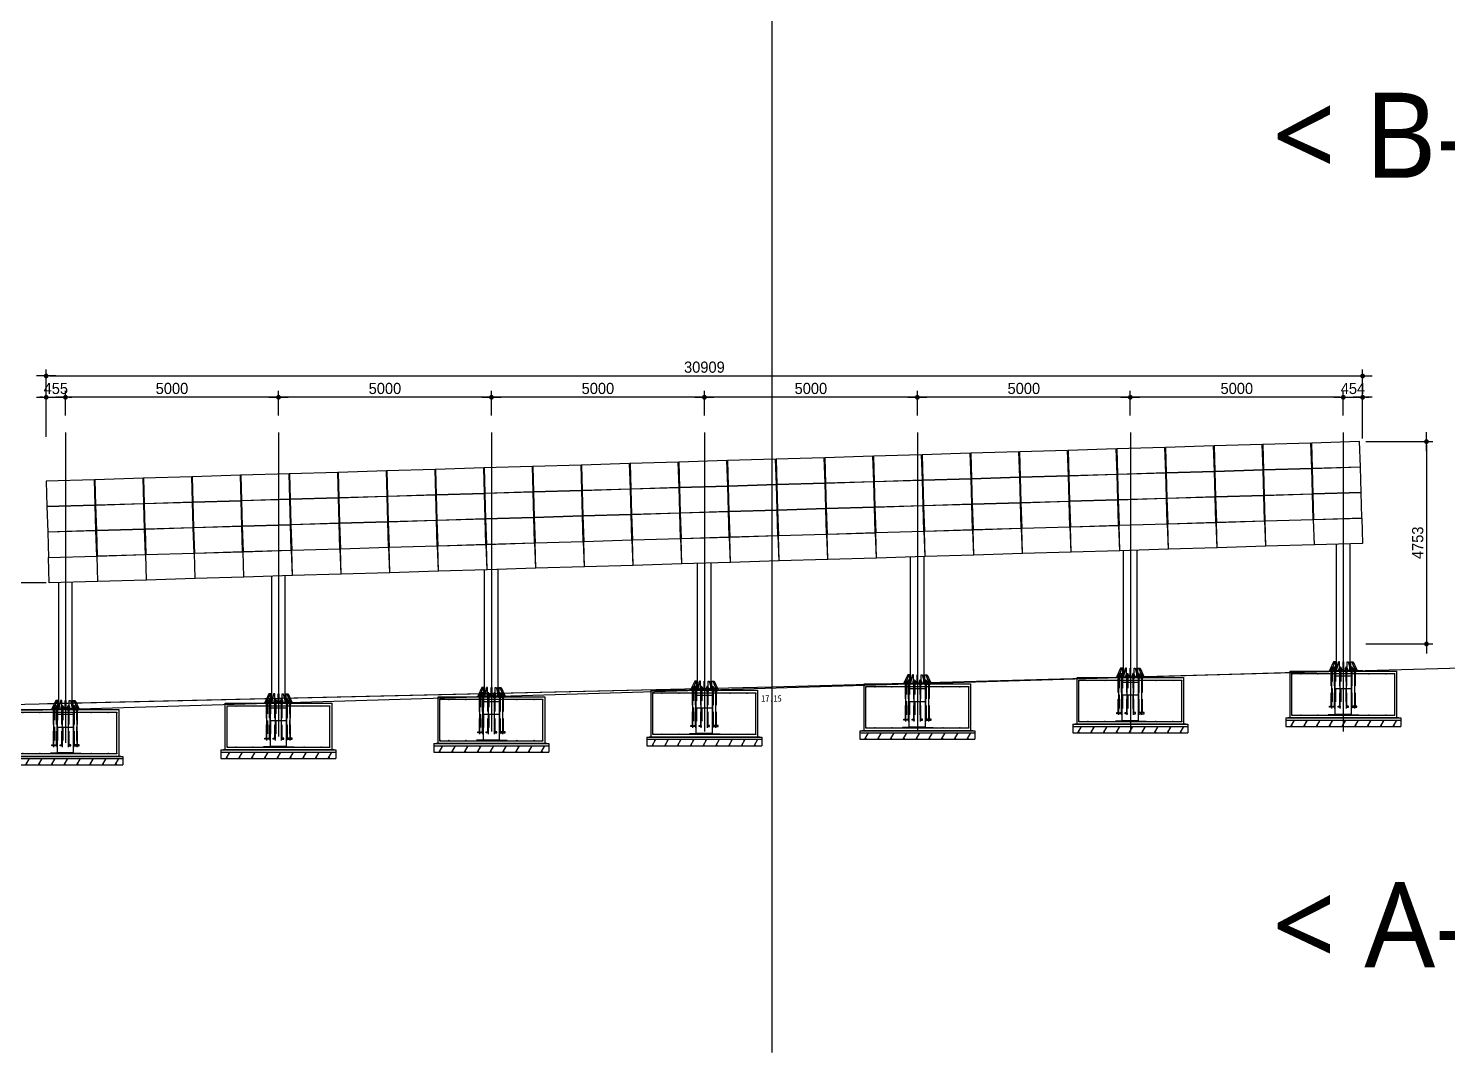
# Model space of a CAD drawing. Header units: millimetres. Extents: x 10297564 to 11610295, y -9287743 to -8409454.
# Drawn here: x 10740112 to 10773432, y -9272218 to -9248164 of the extents above; entities that cross this region are included whole.
import ezdxf

# ---------------------------------------------------------------- set-up
doc = ezdxf.new("R2010")
doc.units = ezdxf.units.MM
doc.header["$LTSCALE"] = 100
doc.linetypes.add('CEN1', pattern=[22, 15, -3, 1, -3])
doc.linetypes.add('HIDDEN2', pattern=[4.7625, 3.175, -1.5875])
for name, color, linetype in [('BOLT', 210, 'Continuous'), ('CEN', 1, 'CEN1'), ('CON', 2, 'Continuous'), ('dim', 7, 'Continuous'), ('FIN', 8, 'Continuous'), ('HD-16', 3, 'Continuous'), ('module', 5, 'Continuous'), ('PLATE', 6, 'Continuous'), ('단면도', 140, 'Continuous'), ('부속품', 4, 'Continuous'), ('원형강관', 4, 'Continuous'), ('표기', 6, 'Continuous')]:
    doc.layers.add(name, color=color, linetype=linetype)
doc.styles.add('box1', font='malgun.ttf')
doc.styles.add('KSHP', font='DotumChe.ttf')
doc.styles.add('돋음', font='Dotum.ttf')
doc.dimstyles.new('NDIM-150', dxfattribs={"dimscale": 75, "dimtxt": 3.5, "dimasz": 1, "dimexe": 2, "dimexo": 1, "dimgap": 1, "dimtad": 1, "dimdec": 0, "dimzin": 0, "dimdsep": 46, "dimtxsty": '돋음', "dimblk": 'dotk', "dimcen": 2, "dimdle": 2, "dimclrd": 4, "dimclre": 4, "dimclrt": 7, "dimadec": 0, "dimazin": 0, "dimtfac": 1, "dimtdec": 0, "dimtix": 1, "dimtmove": 2, "dimatfit": 3, "dimldrblk": 'DIMDOT', "dimfxl": 1, "dimtolj": 1, "dimtzin": 0, "dimlwd": -1, "dimlwe": -1, "dimarcsym": 0})

# ---------------------------------------------------------------- blocks, each defined once
blk = doc.blocks.new('M20-900L-2')
at = {"layer": 'BOLT', "color": 8}
for p, q in [((-67476, 389887), (-67513, 389887)), ((-67513, 389887), (-67513, 389883)), ((-67513, 389883), (-67476, 389883)), ((-67513, 389860), (-67513, 389864)), ((-67513, 389864), (-67476, 389864)), ((-67476, 389860), (-67513, 389860)), ((-67512, 389923), (-67509, 389924)), ((-67512, 389923), (-67512, 389908)), ((-67512, 389908), (-67477, 389908)), ((-67512, 389907), (-67509, 389908)), ((-67512, 389907), (-67512, 389892)), ((-67512, 389892), (-67477, 389892)), ((-67512, 389840), (-67512, 389855)), ((-67512, 389855), (-67477, 389855)), ((-67478, 389892), (-67511, 389892)), ((-67511, 389892), (-67511, 389887)), ((-67511, 389887), (-67478, 389887)), ((-67511, 389855), (-67511, 389860)), ((-67511, 389860), (-67478, 389860)), ((-67478, 389855), (-67511, 389855)), ((-67509, 389924), (-67479, 389924)), ((-67509, 389908), (-67479, 389908)), ((-67506, 389887), (-67506, 389883)), ((-67506, 389860), (-67506, 389864)), ((-67504, 389892), (-67504, 389887)), ((-67484, 389883), (-67504, 389883)), ((-67484, 389864), (-67504, 389864)), ((-67504, 389855), (-67504, 389860)), ((-67503, 389923), (-67503, 389908)), ((-67503, 389907), (-67503, 389892)), ((-67503, 389840), (-67503, 389855)), ((-67493, 389892), (-67498, 389887)), ((-67493, 389855), (-67498, 389860)), ((-67491, 389892), (-67496, 389887)), ((-67491, 389855), (-67496, 389860)), ((-67486, 389923), (-67486, 389908)), ((-67486, 389907), (-67486, 389892)), ((-67486, 389840), (-67486, 389855)), ((-67484, 389892), (-67484, 389887)), ((-67484, 389855), (-67484, 389860)), ((-67483, 389887), (-67483, 389883)), ((-67483, 389860), (-67483, 389864)), ((-67479, 389924), (-67477, 389923)), ((-67479, 389908), (-67477, 389907)), ((-67478, 389887), (-67478, 389892)), ((-67478, 389860), (-67478, 389855)), ((-67477, 389908), (-67477, 389923)), ((-67477, 389892), (-67477, 389907)), ((-67477, 389855), (-67477, 389840)), ((-67476, 389883), (-67476, 389887)), ((-67476, 389864), (-67476, 389860)), ((-67512, 389840), (-67509, 389839)), ((-67509, 389839), (-67479, 389839)), ((-67479, 389839), (-67477, 389840))]:
    blk.add_line(p, q, dxfattribs=at)
at = {"layer": 'BOLT', "color": 8, "linetype": 'HIDDEN2', "elevation": 0}
blk.add_lwpolyline([(-67506, 389933), (-67482, 389933), (-67486, 389934), (-67503, 389934), (-67506, 389933), (-67506, 389014), (-67444, 389014), (-67444, 389038), (-67482, 389038), (-67482, 389933)], dxfattribs=at)
at = {"layer": 'BOLT', "color": 8}
for centre, radius, start, end in [((-67507, 389917), 7.66, 55.591, 124.409), ((-67507, 389900), 7.66, 55.591, 124.409), ((-67494, 389894), 30, 90.4002, 107.1986), ((-67494, 389878), 30, 90.4002, 107.1986), ((-67495, 389894), 30, 72.8014, 89.5998), ((-67495, 389878), 30, 72.8014, 89.5998), ((-67481, 389917), 7.66, 55.591, 124.409), ((-67481, 389900), 7.66, 55.591, 124.409), ((-67507, 389846), 7.66, 235.591, 304.409), ((-67494, 389869), 30, 252.8014, 269.5998), ((-67495, 389869), 30, 270.4002, 287.1986), ((-67481, 389846), 7.66, 235.591, 304.409)]:
    blk.add_arc(centre, radius, start, end, dxfattribs=at)
at = {"layer": 'CEN'}
blk.add_line((-67494, 388984), (-67494, 389969), dxfattribs=at)
at = {"layer": '부속품', "color": 5, "elevation": 0}
blk.add_lwpolyline([(-67468, 389926), (-67476, 389940), (-67484, 389953, 0.250765), (-67486, 389954), (-67504, 389954, 0.250765), (-67506, 389953), (-67514, 389940), (-67520, 389926), (-67525, 389911), (-67525, 389883), (-67464, 389883), (-67464, 389911)], format="xyb", close=True, dxfattribs=at)
blk = doc.blocks.new('잡석다짐표시-1')
at = {"layer": 'FIN', "color": 8}
for p, q in [((-51317, 390310), (-51231, 390460)), ((-51283, 390310), (-51300, 390340)), ((-51248, 390430), (-51266, 390460))]:
    blk.add_line(p, q, dxfattribs=at)
blk = doc.blocks.new('A$Cb693f4c1')
at = {"layer": 'CON'}
for p, q in [((-1250, -1100), (-1250, 0)), ((-1250, 0), (1250, 0)), ((1250, 0), (1250, -1100)), ((1300, -1100), (-1300, -1100))]:
    blk.add_line(p, q, dxfattribs=at)
at = {"layer": 'CON', "color": 8}
for p, q in [((-1350, -1100), (-1350, -1300)), ((-1350, -1100), (1350, -1100)), ((-1350, -1150), (1350, -1150)), ((-1350, -1300), (1350, -1300)), ((1350, -1100), (1350, -1300))]:
    blk.add_line(p, q, dxfattribs=at)
at = {"layer": 'HD-16'}
for p, q in [((-1208, -60), (1208, -60)), ((-1208, -1040), (-1208, -60)), ((-190, -1024), (-190, -60)), ((-190, -110), (190, -110)), ((0, -60), (0, -780)), ((190, -1024), (190, -60)), ((1208, -1040), (1208, -60)), ((-190, -410), (190, -410)), ((1208, -1040), (-1208, -1040)), ((1208, -1040), (-1208, -1040)), ((-190, -1024), (-352, -1024)), ((-190, -1010), (190, -1010)), ((190, -1024), (368, -1024))]:
    blk.add_line(p, q, dxfattribs=at)
for centre in [(-1200, -68), (-1000, -68), (-600, -68), (-200, -68), (200, -68), (600, -68), (1000, -68), (1200, -68), (-1200, -1032), (-1000, -1032), (-600, -1032), (-200, -1032), (200, -1032), (600, -1032), (1000, -1032), (1200, -1032)]:
    blk.add_circle(centre, 8, dxfattribs=at)
at = {"layer": 'CEN'}
for p in [(50087, -391610), (50387, -391610), (50687, -391610), (50987, -391610), (51287, -391610), (51587, -391610), (51887, -391610), (52187, -391610), (52487, -391610)]:
    blk.add_blockref('잡석다짐표시-1', p, dxfattribs=at)
blk = doc.blocks.new('dotk')
blk.add_line((-3, 0), (3, 0))
at = {"const_width": 0.75}
blk.add_lwpolyline([(-0.375, 0, 1), (0.375, 0, 1)], format="xyb", close=True, dxfattribs=at)
blk = doc.blocks.new('*D1196')
at = {"layer": 'defpoints', "color": 0, "linetype": 'ByBlock', "ltscale": 1.8, "transparency": 16777216}
for p in [(10771437, -9256328), (10740529, -9257828), (10771437, -9257869)]:
    blk.add_point(p, dxfattribs=at)
at = {"layer": 'dim', "color": 4, "ltscale": 1.8, "transparency": 16777216}
for p, q in [((10740529, -9257753), (10740529, -9256178)), ((10740604, -9256328), (10771362, -9256328)), ((10771437, -9257794), (10771437, -9256178))]:
    blk.add_line(p, q, dxfattribs=at)
at = {"layer": 'dim', "color": 4, "linetype": 'ByBlock', "ltscale": 1.8, "transparency": 16777216, "xscale": 75, "yscale": 75, "zscale": 75, "rotation": 180}
blk.add_blockref('dotk', (10740529, -9256328), dxfattribs=at)
at = {"layer": 'dim', "color": 4, "linetype": 'ByBlock', "ltscale": 1.8, "transparency": 16777216, "xscale": 75, "yscale": 75, "zscale": 75}
blk.add_blockref('dotk', (10771437, -9256328), dxfattribs=at)
at = {"layer": 'dim', "color": 7, "linetype": 'ByBlock', "ltscale": 1.8, "transparency": 16777216, "insert": (10755983, -9256122), "char_height": 262.5, "attachment_point": 5, "style": '돋음'}
blk.add_mtext('\\A1;30909', dxfattribs=at)
blk = doc.blocks.new('DIMDOT')
blk.add_line((-1.5, 0), (1.5, 0))
blk.add_circle((0, 0), 0.75)
blk = doc.blocks.new('*D1197')
at = {"layer": 'defpoints', "color": 0, "linetype": 'ByBlock', "ltscale": 1.8, "transparency": 16777216}
for p in [(10771437, -9256828), (10770983, -9257328), (10771437, -9257869)]:
    blk.add_point(p, dxfattribs=at)
at = {"layer": 'dim', "color": 4, "ltscale": 1.8, "transparency": 16777216}
for p, q in [((10770983, -9257253), (10770983, -9256678)), ((10771437, -9257794), (10771437, -9256678)), ((10770908, -9256828), (10770833, -9256828)), ((10770983, -9256828), (10771437, -9256828)), ((10771512, -9256828), (10771587, -9256828))]:
    blk.add_line(p, q, dxfattribs=at)
at = {"layer": 'dim', "color": 4, "linetype": 'ByBlock', "ltscale": 1.8, "transparency": 16777216, "xscale": 75, "yscale": 75, "zscale": 75}
blk.add_blockref('dotk', (10770983, -9256828), dxfattribs=at)
at = {"layer": 'dim', "color": 4, "linetype": 'ByBlock', "ltscale": 1.8, "transparency": 16777216, "xscale": 75, "yscale": 75, "zscale": 75, "rotation": 180}
blk.add_blockref('dotk', (10771437, -9256828), dxfattribs=at)
at = {"layer": 'dim', "color": 7, "linetype": 'ByBlock', "ltscale": 1.8, "transparency": 16777216, "insert": (10771210, -9256622), "char_height": 262.5, "attachment_point": 5, "style": '돋음'}
blk.add_mtext('\\A1;454', dxfattribs=at)
blk = doc.blocks.new('*D1198')
at = {"layer": 'defpoints', "color": 0, "linetype": 'ByBlock', "ltscale": 1.8, "transparency": 16777216}
for p in [(10765983, -9256828), (10765983, -9257328), (10770983, -9257328)]:
    blk.add_point(p, dxfattribs=at)
at = {"layer": 'dim', "color": 4, "ltscale": 1.8, "transparency": 16777216}
for p, q in [((10765983, -9257253), (10765983, -9256678)), ((10770983, -9257253), (10770983, -9256678)), ((10770908, -9256828), (10766058, -9256828))]:
    blk.add_line(p, q, dxfattribs=at)
at = {"layer": 'dim', "color": 4, "linetype": 'ByBlock', "ltscale": 1.8, "transparency": 16777216, "xscale": 75, "yscale": 75, "zscale": 75, "rotation": 180}
blk.add_blockref('dotk', (10765983, -9256828), dxfattribs=at)
at = {"layer": 'dim', "color": 4, "linetype": 'ByBlock', "ltscale": 1.8, "transparency": 16777216, "xscale": 75, "yscale": 75, "zscale": 75}
blk.add_blockref('dotk', (10770983, -9256828), dxfattribs=at)
at = {"layer": 'dim', "color": 7, "linetype": 'ByBlock', "ltscale": 1.8, "transparency": 16777216, "insert": (10768483, -9256622), "char_height": 262.5, "attachment_point": 5, "style": '돋음'}
blk.add_mtext('\\A1;5000', dxfattribs=at)
blk = doc.blocks.new('*D1199')
at = {"layer": 'defpoints', "color": 0, "linetype": 'ByBlock', "ltscale": 1.8, "transparency": 16777216}
for p in [(10760983, -9256828), (10760983, -9257328), (10765983, -9257328)]:
    blk.add_point(p, dxfattribs=at)
at = {"layer": 'dim', "color": 4, "ltscale": 1.8, "transparency": 16777216}
for p, q in [((10760983, -9257253), (10760983, -9256678)), ((10765983, -9257253), (10765983, -9256678)), ((10765908, -9256828), (10761058, -9256828))]:
    blk.add_line(p, q, dxfattribs=at)
at = {"layer": 'dim', "color": 4, "linetype": 'ByBlock', "ltscale": 1.8, "transparency": 16777216, "xscale": 75, "yscale": 75, "zscale": 75, "rotation": 180}
blk.add_blockref('dotk', (10760983, -9256828), dxfattribs=at)
at = {"layer": 'dim', "color": 4, "linetype": 'ByBlock', "ltscale": 1.8, "transparency": 16777216, "xscale": 75, "yscale": 75, "zscale": 75}
blk.add_blockref('dotk', (10765983, -9256828), dxfattribs=at)
at = {"layer": 'dim', "color": 7, "linetype": 'ByBlock', "ltscale": 1.8, "transparency": 16777216, "insert": (10763483, -9256622), "char_height": 262.5, "attachment_point": 5, "style": '돋음'}
blk.add_mtext('\\A1;5000', dxfattribs=at)
blk = doc.blocks.new('*D1200')
at = {"layer": 'defpoints', "color": 0, "linetype": 'ByBlock', "ltscale": 1.8, "transparency": 16777216}
for p in [(10755983, -9256828), (10755983, -9257328), (10760983, -9257328)]:
    blk.add_point(p, dxfattribs=at)
at = {"layer": 'dim', "color": 4, "ltscale": 1.8, "transparency": 16777216}
for p, q in [((10755983, -9257253), (10755983, -9256678)), ((10760983, -9257253), (10760983, -9256678)), ((10760908, -9256828), (10756058, -9256828))]:
    blk.add_line(p, q, dxfattribs=at)
at = {"layer": 'dim', "color": 4, "linetype": 'ByBlock', "ltscale": 1.8, "transparency": 16777216, "xscale": 75, "yscale": 75, "zscale": 75, "rotation": 180}
blk.add_blockref('dotk', (10755983, -9256828), dxfattribs=at)
at = {"layer": 'dim', "color": 4, "linetype": 'ByBlock', "ltscale": 1.8, "transparency": 16777216, "xscale": 75, "yscale": 75, "zscale": 75}
blk.add_blockref('dotk', (10760983, -9256828), dxfattribs=at)
at = {"layer": 'dim', "color": 7, "linetype": 'ByBlock', "ltscale": 1.8, "transparency": 16777216, "insert": (10758483, -9256622), "char_height": 262.5, "attachment_point": 5, "style": '돋음'}
blk.add_mtext('\\A1;5000', dxfattribs=at)
blk = doc.blocks.new('*D1201')
at = {"layer": 'defpoints', "color": 0, "linetype": 'ByBlock', "ltscale": 1.8, "transparency": 16777216}
for p in [(10750983, -9256828), (10750983, -9257328), (10755983, -9257328)]:
    blk.add_point(p, dxfattribs=at)
at = {"layer": 'dim', "color": 4, "ltscale": 1.8, "transparency": 16777216}
for p, q in [((10750983, -9257253), (10750983, -9256678)), ((10755983, -9257253), (10755983, -9256678)), ((10755908, -9256828), (10751058, -9256828))]:
    blk.add_line(p, q, dxfattribs=at)
at = {"layer": 'dim', "color": 4, "linetype": 'ByBlock', "ltscale": 1.8, "transparency": 16777216, "xscale": 75, "yscale": 75, "zscale": 75, "rotation": 180}
blk.add_blockref('dotk', (10750983, -9256828), dxfattribs=at)
at = {"layer": 'dim', "color": 4, "linetype": 'ByBlock', "ltscale": 1.8, "transparency": 16777216, "xscale": 75, "yscale": 75, "zscale": 75}
blk.add_blockref('dotk', (10755983, -9256828), dxfattribs=at)
at = {"layer": 'dim', "color": 7, "linetype": 'ByBlock', "ltscale": 1.8, "transparency": 16777216, "insert": (10753483, -9256622), "char_height": 262.5, "attachment_point": 5, "style": '돋음'}
blk.add_mtext('\\A1;5000', dxfattribs=at)
blk = doc.blocks.new('*D1202')
at = {"layer": 'defpoints', "color": 0, "linetype": 'ByBlock', "ltscale": 1.8, "transparency": 16777216}
for p in [(10745983, -9256828), (10745983, -9257328), (10750983, -9257328)]:
    blk.add_point(p, dxfattribs=at)
at = {"layer": 'dim', "color": 4, "ltscale": 1.8, "transparency": 16777216}
for p, q in [((10745983, -9257253), (10745983, -9256678)), ((10750983, -9257253), (10750983, -9256678)), ((10750908, -9256828), (10746058, -9256828))]:
    blk.add_line(p, q, dxfattribs=at)
at = {"layer": 'dim', "color": 4, "linetype": 'ByBlock', "ltscale": 1.8, "transparency": 16777216, "xscale": 75, "yscale": 75, "zscale": 75, "rotation": 180}
blk.add_blockref('dotk', (10745983, -9256828), dxfattribs=at)
at = {"layer": 'dim', "color": 4, "linetype": 'ByBlock', "ltscale": 1.8, "transparency": 16777216, "xscale": 75, "yscale": 75, "zscale": 75}
blk.add_blockref('dotk', (10750983, -9256828), dxfattribs=at)
at = {"layer": 'dim', "color": 7, "linetype": 'ByBlock', "ltscale": 1.8, "transparency": 16777216, "insert": (10748483, -9256622), "char_height": 262.5, "attachment_point": 5, "style": '돋음'}
blk.add_mtext('\\A1;5000', dxfattribs=at)
blk = doc.blocks.new('*D1203')
at = {"layer": 'defpoints', "color": 0, "linetype": 'ByBlock', "ltscale": 1.8, "transparency": 16777216}
for p in [(10740983, -9256828), (10740983, -9257328), (10745983, -9257328)]:
    blk.add_point(p, dxfattribs=at)
at = {"layer": 'dim', "color": 4, "ltscale": 1.8, "transparency": 16777216}
for p, q in [((10740983, -9257253), (10740983, -9256678)), ((10745983, -9257253), (10745983, -9256678)), ((10745908, -9256828), (10741058, -9256828))]:
    blk.add_line(p, q, dxfattribs=at)
at = {"layer": 'dim', "color": 4, "linetype": 'ByBlock', "ltscale": 1.8, "transparency": 16777216, "xscale": 75, "yscale": 75, "zscale": 75, "rotation": 180}
blk.add_blockref('dotk', (10740983, -9256828), dxfattribs=at)
at = {"layer": 'dim', "color": 4, "linetype": 'ByBlock', "ltscale": 1.8, "transparency": 16777216, "xscale": 75, "yscale": 75, "zscale": 75}
blk.add_blockref('dotk', (10745983, -9256828), dxfattribs=at)
at = {"layer": 'dim', "color": 7, "linetype": 'ByBlock', "ltscale": 1.8, "transparency": 16777216, "insert": (10743483, -9256622), "char_height": 262.5, "attachment_point": 5, "style": '돋음'}
blk.add_mtext('\\A1;5000', dxfattribs=at)
blk = doc.blocks.new('*D1204')
at = {"layer": 'defpoints', "color": 0, "linetype": 'ByBlock', "ltscale": 1.8, "transparency": 16777216}
for p in [(10740983, -9256828), (10740983, -9257328), (10740529, -9257828)]:
    blk.add_point(p, dxfattribs=at)
at = {"layer": 'dim', "color": 4, "ltscale": 1.8, "transparency": 16777216}
for p, q in [((10740529, -9257753), (10740529, -9256678)), ((10740983, -9257253), (10740983, -9256678)), ((10740454, -9256828), (10740379, -9256828)), ((10740529, -9256828), (10740983, -9256828)), ((10741058, -9256828), (10741133, -9256828))]:
    blk.add_line(p, q, dxfattribs=at)
at = {"layer": 'dim', "color": 4, "linetype": 'ByBlock', "ltscale": 1.8, "transparency": 16777216, "xscale": 75, "yscale": 75, "zscale": 75}
blk.add_blockref('dotk', (10740529, -9256828), dxfattribs=at)
at = {"layer": 'dim', "color": 4, "linetype": 'ByBlock', "ltscale": 1.8, "transparency": 16777216, "xscale": 75, "yscale": 75, "zscale": 75, "rotation": 180}
blk.add_blockref('dotk', (10740983, -9256828), dxfattribs=at)
at = {"layer": 'dim', "color": 7, "linetype": 'ByBlock', "ltscale": 1.8, "transparency": 16777216, "insert": (10740756, -9256622), "char_height": 262.5, "attachment_point": 5, "style": '돋음'}
blk.add_mtext('\\A1;455', dxfattribs=at)
blk = doc.blocks.new('*D1205')
at = {"layer": 'defpoints', "color": 0, "linetype": 'ByBlock', "ltscale": 1.8, "transparency": 16777216}
for p in [(10771437, -9257869), (10771437, -9262621), (10772937, -9262621)]:
    blk.add_point(p, dxfattribs=at)
at = {"layer": 'dim', "color": 4, "ltscale": 1.8, "transparency": 16777216}
for p, q in [((10771512, -9257869), (10773087, -9257869)), ((10772937, -9257944), (10772937, -9262546)), ((10771512, -9262621), (10773087, -9262621))]:
    blk.add_line(p, q, dxfattribs=at)
at = {"layer": 'dim', "color": 4, "linetype": 'ByBlock', "ltscale": 1.8, "transparency": 16777216, "xscale": 75, "yscale": 75, "zscale": 75}
for p, rotation in [((10772937, -9257869), 90), ((10772937, -9262621), 270)]:
    blk.add_blockref('dotk', p, dxfattribs=dict(at, rotation=rotation))
at = {"layer": 'dim', "color": 7, "linetype": 'ByBlock', "ltscale": 1.8, "transparency": 16777216, "insert": (10772731, -9260245), "char_height": 262.5, "attachment_point": 5, "rotation": 90, "style": '돋음'}
blk.add_mtext('\\A1;4753', dxfattribs=at)
blk = doc.blocks.new('*D1206')
at = {"layer": 'defpoints', "color": 0, "linetype": 'ByBlock', "ltscale": 1.8, "transparency": 16777216}
for p in [(10740601, -9261188), (10739029, -9264175), (10740528, -9264175)]:
    blk.add_point(p, dxfattribs=at)
at = {"layer": 'dim', "color": 4, "ltscale": 1.8, "transparency": 16777216}
for p, q in [((10740526, -9261188), (10738879, -9261188)), ((10739029, -9261263), (10739029, -9264100)), ((10740453, -9264175), (10738879, -9264175))]:
    blk.add_line(p, q, dxfattribs=at)
at = {"layer": 'dim', "color": 4, "linetype": 'ByBlock', "ltscale": 1.8, "transparency": 16777216, "xscale": 75, "yscale": 75, "zscale": 75}
for p, rotation in [((10739029, -9261188), 90), ((10739029, -9264175), 270)]:
    blk.add_blockref('dotk', p, dxfattribs=dict(at, rotation=rotation))
at = {"layer": 'dim', "color": 7, "linetype": 'ByBlock', "ltscale": 1.8, "transparency": 16777216, "insert": (10738822, -9262682), "char_height": 262.5, "attachment_point": 5, "rotation": 90, "style": '돋음'}
blk.add_mtext('\\A1;2987', dxfattribs=at)

msp = doc.modelspace()

# ---------------------------------------------------------------- linework, layer by layer
at = {"color": 8}
msp.add_line((10771437.8, -9263244.1), (10740528.8, -9264175.1), dxfattribs=at)
msp.add_line((10771437.8, -9263244.1), (10740528.8, -9264175.1), dxfattribs=at)
msp.add_lwpolyline([(10737997.6, -9264078.3), (10757569.2, -9263628.3), (10791965, -9262678.3), (10809576, -9262228.3)])
msp.add_lwpolyline([(10740557.8, -9264019.5), (10757569.2, -9263628.3), (10771408.6, -9263246.1)], dxfattribs=at)
at = {"layer": 'CEN', "linetype": 'Continuous', "ltscale": 2}
for p, q in [((10740983.3, -9257652.4), (10740983.3, -9264675.1)), ((10745983.3, -9257652.4), (10745983.3, -9264675.1)), ((10750983.3, -9257652.4), (10750983.3, -9264675.1)), ((10755983.3, -9257652.4), (10755983.3, -9264675.1)), ((10760983.3, -9257652.4), (10760983.3, -9264675.1)), ((10765983.3, -9257652.4), (10765983.3, -9264675.1)), ((10770983.3, -9257652.4), (10770983.3, -9264675.1))]:
    msp.add_line(p, q, dxfattribs=at)
at = {"layer": 'module', "linetype": 'Continuous', "ltscale": 2}
for points in [[(10765653.4, -9258040.6), (10764520.9, -9258074.7), (10764538.9, -9258670.5), (10765671.4, -9258636.4)], [(10766795.9, -9258006.2), (10765663.4, -9258040.3), (10765681.3, -9258636.1), (10766813.8, -9258602)], [(10767938.4, -9257971.7), (10766805.9, -9258005.9), (10766823.8, -9258601.7), (10767956.3, -9258567.6)], [(10769080.8, -9257937.3), (10767948.4, -9257971.4), (10767966.3, -9258567.3), (10769098.8, -9258533.2)], [(10770223.3, -9257902.9), (10769090.8, -9257937), (10769108.8, -9258532.9), (10770241.3, -9258498.7)], [(10771365.8, -9257868.5), (10770233.3, -9257902.6), (10770251.3, -9258498.4), (10771383.8, -9258464.3)], [(10754228.6, -9258384.7), (10753096.1, -9258418.8), (10753114, -9259014.6), (10754246.5, -9258980.5)], [(10755371.1, -9258350.3), (10754238.6, -9258384.4), (10754256.5, -9258980.2), (10755389, -9258946.1)], [(10756513.5, -9258315.9), (10755381.1, -9258350), (10755399, -9258945.8), (10756531.5, -9258911.7)], [(10757656, -9258281.4), (10756523.5, -9258315.6), (10756541.5, -9258911.4), (10757674, -9258877.3)], [(10758798.5, -9258247), (10757666, -9258281.1), (10757684, -9258877), (10758816.5, -9258842.9)], [(10759941, -9258212.6), (10758808.5, -9258246.7), (10758826.5, -9258842.6), (10759958.9, -9258808.5)], [(10761083.5, -9258178.2), (10759951, -9258212.3), (10759968.9, -9258808.1), (10761101.4, -9258774)], [(10762226, -9258143.8), (10761093.5, -9258177.9), (10761111.4, -9258773.7), (10762243.9, -9258739.6)], [(10763368.4, -9258109.4), (10762236, -9258143.5), (10762253.9, -9258739.3), (10763386.4, -9258705.2)], [(10764510.9, -9258075), (10763378.4, -9258109.1), (10763396.4, -9258704.9), (10764528.9, -9258670.8)], [(10742803.8, -9258728.8), (10741671.3, -9258762.9), (10741689.2, -9259358.7), (10742821.7, -9259324.6)], [(10743946.2, -9258694.4), (10742813.8, -9258728.5), (10742831.7, -9259324.3), (10743964.2, -9259290.2)], [(10745088.7, -9258660), (10743956.2, -9258694.1), (10743974.2, -9259289.9), (10745106.7, -9259255.8)], [(10746231.2, -9258625.6), (10745098.7, -9258659.7), (10745116.7, -9259255.5), (10746249.2, -9259221.4)], [(10747373.7, -9258591.2), (10746241.2, -9258625.3), (10746259.2, -9259221.1), (10747391.6, -9259187)], [(10748516.2, -9258556.7), (10747383.7, -9258590.9), (10747401.6, -9259186.7), (10748534.1, -9259152.6)], [(10749658.7, -9258522.3), (10748526.2, -9258556.4), (10748544.1, -9259152.3), (10749676.6, -9259118.2)], [(10750801.1, -9258487.9), (10749668.7, -9258522), (10749686.6, -9259117.9), (10750819.1, -9259083.7)], [(10751943.6, -9258453.5), (10750811.1, -9258487.6), (10750829.1, -9259083.4), (10751961.6, -9259049.3)], [(10753086.1, -9258419.1), (10751953.6, -9258453.2), (10751971.6, -9259049), (10753104, -9259014.9)], [(10763386.5, -9258707.6), (10762254, -9258741.7), (10762271.9, -9259337.6), (10763404.4, -9259303.5)], [(10764528.9, -9258673.2), (10763396.5, -9258707.3), (10763414.4, -9259303.2), (10764546.9, -9259269)], [(10765671.4, -9258638.8), (10764538.9, -9258672.9), (10764556.9, -9259268.7), (10765689.4, -9259234.6)], [(10766813.9, -9258604.4), (10765681.4, -9258638.5), (10765699.4, -9259234.3), (10766831.9, -9259200.2)], [(10767956.4, -9258570), (10766823.9, -9258604.1), (10766841.8, -9259199.9), (10767974.3, -9259165.8)], [(10769098.9, -9258535.6), (10767966.4, -9258569.7), (10767984.3, -9259165.5), (10769116.8, -9259131.4)], [(10770241.4, -9258501.2), (10769108.9, -9258535.3), (10769126.8, -9259131.1), (10770259.3, -9259097)], [(10771383.8, -9258466.8), (10770251.3, -9258500.9), (10770269.3, -9259096.7), (10771401.8, -9259062.6)], [(10741661.3, -9258763.2), (10740528.8, -9258797.3), (10740546.7, -9259393.1), (10741679.2, -9259359)], [(10751961.6, -9259051.8), (10750829.2, -9259085.9), (10750847.1, -9259681.7), (10751979.6, -9259647.6)], [(10753104.1, -9259017.3), (10751971.6, -9259051.4), (10751989.6, -9259647.3), (10753122.1, -9259613.2)], [(10754246.6, -9258982.9), (10753114.1, -9259017), (10753132.1, -9259612.9), (10754264.6, -9259578.8)], [(10755389.1, -9258948.5), (10754256.6, -9258982.6), (10754274.5, -9259578.5), (10755407, -9259544.3)], [(10756531.6, -9258914.1), (10755399.1, -9258948.2), (10755417, -9259544), (10756549.5, -9259509.9)], [(10757674.1, -9258879.7), (10756541.6, -9258913.8), (10756559.5, -9259509.6), (10757692, -9259475.5)], [(10758816.5, -9258845.3), (10757684, -9258879.4), (10757702, -9259475.2), (10758834.5, -9259441.1)], [(10759959, -9258810.9), (10758826.5, -9258845), (10758844.5, -9259440.8), (10759977, -9259406.7)], [(10761101.5, -9258776.5), (10759969, -9258810.6), (10759987, -9259406.4), (10761119.4, -9259372.3)], [(10762244, -9258742), (10761111.5, -9258776.2), (10761129.4, -9259372), (10762261.9, -9259337.9)], [(10771401.9, -9259065), (10770269.4, -9259099.1), (10770287.3, -9259694.9), (10771419.8, -9259660.8)], [(10741679.3, -9259361.5), (10740546.8, -9259395.6), (10740564.8, -9259991.4), (10741697.3, -9259957.3)], [(10742821.8, -9259327), (10741689.3, -9259361.2), (10741707.2, -9259957), (10742839.7, -9259922.9)], [(10743964.3, -9259292.6), (10742831.8, -9259326.7), (10742849.7, -9259922.6), (10743982.2, -9259888.5)], [(10745106.7, -9259258.2), (10743974.3, -9259292.3), (10743992.2, -9259888.2), (10745124.7, -9259854)], [(10746249.2, -9259223.8), (10745116.7, -9259257.9), (10745134.7, -9259853.7), (10746267.2, -9259819.6)], [(10747391.7, -9259189.4), (10746259.2, -9259223.5), (10746277.2, -9259819.3), (10747409.7, -9259785.2)], [(10748534.2, -9259155), (10747401.7, -9259189.1), (10747419.7, -9259784.9), (10748552.1, -9259750.8)], [(10749676.7, -9259120.6), (10748544.2, -9259154.7), (10748562.1, -9259750.5), (10749694.6, -9259716.4)], [(10750819.2, -9259086.2), (10749686.7, -9259120.3), (10749704.6, -9259716.1), (10750837.1, -9259682)], [(10761119.5, -9259374.7), (10759987, -9259408.8), (10760005, -9260004.6), (10761137.5, -9259970.5)], [(10762262, -9259340.3), (10761129.5, -9259374.4), (10761147.5, -9259970.2), (10762279.9, -9259936.1)], [(10763404.5, -9259305.9), (10762272, -9259340), (10762289.9, -9259935.8), (10763422.4, -9259901.7)], [(10764547, -9259271.5), (10763414.5, -9259305.6), (10763432.4, -9259901.4), (10764564.9, -9259867.3)], [(10765689.4, -9259237.1), (10764557, -9259271.2), (10764574.9, -9259867), (10765707.4, -9259832.9)], [(10766831.9, -9259202.6), (10765699.4, -9259236.8), (10765717.4, -9259832.6), (10766849.9, -9259798.5)], [(10767974.4, -9259168.2), (10766841.9, -9259202.3), (10766859.9, -9259798.2), (10767992.4, -9259764.1)], [(10769116.9, -9259133.8), (10767984.4, -9259167.9), (10768002.3, -9259763.8), (10769134.8, -9259729.6)], [(10770259.4, -9259099.4), (10769126.9, -9259133.5), (10769144.8, -9259729.3), (10770277.3, -9259695.2)], [(10749694.7, -9259718.8), (10748562.2, -9259752.9), (10748580.2, -9260348.8), (10749712.6, -9260314.6)], [(10750837.2, -9259684.4), (10749704.7, -9259718.5), (10749722.6, -9260314.3), (10750855.1, -9260280.2)], [(10751979.7, -9259650), (10750847.2, -9259684.1), (10750865.1, -9260279.9), (10751997.6, -9260245.8)], [(10753122.1, -9259615.6), (10751989.7, -9259649.7), (10752007.6, -9260245.5), (10753140.1, -9260211.4)], [(10754264.6, -9259581.2), (10753132.1, -9259615.3), (10753150.1, -9260211.1), (10754282.6, -9260177)], [(10755407.1, -9259546.8), (10754274.6, -9259580.9), (10754292.6, -9260176.7), (10755425.1, -9260142.6)], [(10756549.6, -9259512.3), (10755417.1, -9259546.5), (10755435, -9260142.3), (10756567.5, -9260108.2)], [(10757692.1, -9259477.9), (10756559.6, -9259512), (10756577.5, -9260107.9), (10757710, -9260073.8)], [(10758834.6, -9259443.5), (10757702.1, -9259477.6), (10757720, -9260073.5), (10758852.5, -9260039.3)], [(10759977, -9259409.1), (10758844.5, -9259443.2), (10758862.5, -9260039), (10759995, -9260004.9)], [(10768002.4, -9259766.2), (10769134.9, -9259732.1), (10769152.9, -9260327.9), (10768020.4, -9260362)], [(10769144.9, -9259731.8), (10770277.4, -9259697.6), (10770295.3, -9260293.5), (10769162.8, -9260327.6)], [(10770287.4, -9259697.3), (10771419.9, -9259663.2), (10771437.8, -9260259.1), (10770305.3, -9260293.2)], [(10741697.3, -9259959.7), (10740564.8, -9259993.8), (10740582.8, -9260589.6), (10741715.3, -9260555.5)], [(10742839.8, -9259925.3), (10741707.3, -9259959.4), (10741725.3, -9260555.2), (10742857.8, -9260521.1)], [(10743982.3, -9259890.9), (10742849.8, -9259925), (10742867.7, -9260520.8), (10744000.2, -9260486.7)], [(10745124.8, -9259856.5), (10743992.3, -9259890.6), (10744010.2, -9260486.4), (10745142.7, -9260452.3)], [(10746267.3, -9259822.1), (10745134.8, -9259856.2), (10745152.7, -9260452), (10746285.2, -9260417.9)], [(10747409.7, -9259787.6), (10746277.2, -9259821.8), (10746295.2, -9260417.6), (10747427.7, -9260383.5)], [(10748552.2, -9259753.2), (10747419.7, -9259787.3), (10747437.7, -9260383.2), (10748570.2, -9260349.1)], [(10757720.1, -9260075.9), (10758852.6, -9260041.8), (10758870.5, -9260637.6), (10757738, -9260671.7)], [(10758862.6, -9260041.5), (10759995.1, -9260007.4), (10760013, -9260603.2), (10758880.5, -9260637.3)], [(10760005, -9260007.1), (10761137.5, -9259972.9), (10761155.5, -9260568.8), (10760023, -9260602.9)], [(10761147.5, -9259972.6), (10762280, -9259938.5), (10762298, -9260534.4), (10761165.5, -9260568.5)], [(10762290, -9259938.2), (10763422.5, -9259904.1), (10763440.4, -9260499.9), (10762308, -9260534.1)], [(10763432.5, -9259903.8), (10764565, -9259869.7), (10764582.9, -9260465.5), (10763450.4, -9260499.6)], [(10764575, -9259869.4), (10765707.5, -9259835.3), (10765725.4, -9260431.1), (10764592.9, -9260465.2)], [(10765717.5, -9259835), (10766849.9, -9259800.9), (10766867.9, -9260396.7), (10765735.4, -9260430.8)], [(10766859.9, -9259800.6), (10767992.4, -9259766.5), (10768010.4, -9260362.3), (10766877.9, -9260396.4)], [(10746295.3, -9260420), (10747427.8, -9260385.9), (10747445.7, -9260981.7), (10746313.2, -9261015.8)], [(10747437.7, -9260385.6), (10748570.2, -9260351.5), (10748588.2, -9260947.3), (10747455.7, -9260981.4)], [(10748580.2, -9260351.2), (10749712.7, -9260317.1), (10749730.7, -9260912.9), (10748598.2, -9260947)], [(10749722.7, -9260316.8), (10750855.2, -9260282.6), (10750873.1, -9260878.5), (10749740.7, -9260912.6)], [(10750865.2, -9260282.3), (10751997.7, -9260248.2), (10752015.6, -9260844.1), (10750883.1, -9260878.2)], [(10752007.7, -9260247.9), (10753140.2, -9260213.8), (10753158.1, -9260809.7), (10752025.6, -9260843.8)], [(10753150.2, -9260213.5), (10754282.6, -9260179.4), (10754300.6, -9260775.2), (10753168.1, -9260809.4)], [(10754292.6, -9260179.1), (10755425.1, -9260145), (10755443.1, -9260740.8), (10754310.6, -9260774.9)], [(10755435.1, -9260144.7), (10756567.6, -9260110.6), (10756585.6, -9260706.4), (10755453.1, -9260740.5)], [(10756577.6, -9260110.3), (10757710.1, -9260076.2), (10757728, -9260672), (10756595.5, -9260706.1)], [(10740582.9, -9260592.1), (10741715.3, -9260557.9), (10741733.3, -9261153.8), (10740600.8, -9261187.9)], [(10741725.3, -9260557.6), (10742857.8, -9260523.5), (10742875.8, -9261119.4), (10741743.3, -9261153.5)], [(10742867.8, -9260523.2), (10744000.3, -9260489.1), (10744018.3, -9261084.9), (10742885.8, -9261119.1)], [(10744010.3, -9260488.8), (10745142.8, -9260454.7), (10745160.7, -9261050.5), (10744028.2, -9261084.6)], [(10745152.8, -9260454.4), (10746285.3, -9260420.3), (10746303.2, -9261016.1), (10745170.7, -9261050.2)]]:
    msp.add_lwpolyline(points, close=True, dxfattribs=at)
at = {"layer": 'PLATE'}
for p, q in [((10765977.3, -9263382.4), (10765989.3, -9263382.4)), ((10770977.3, -9263231.8), (10770989.3, -9263231.8)), ((10755977.3, -9263683.6), (10755989.3, -9263683.6)), ((10760977.3, -9263533), (10760989.3, -9263533)), ((10745977.3, -9263984.8), (10745989.3, -9263984.8)), ((10750977.3, -9263834.2), (10750989.3, -9263834.2)), ((10740977.3, -9264135.4), (10740989.3, -9264135.4))]:
    msp.add_line(p, q, dxfattribs=at)
for points in [[(10770668.3, -9263241.8), (10770805.5, -9263241.8), (10770805.5, -9263041.8), (10770755.5, -9263041.8), (10770668.3, -9263231.8), (10770668.3, -9263241.8)], [(10770710.5, -9263241.8), (10770829.3, -9263241.8), (10770829.3, -9263041.8), (10770786, -9263041.8), (10770710.5, -9263231.8), (10770710.5, -9263241.8)], [(10770825.8, -9263241.8), (10770894.4, -9263241.8), (10770894.4, -9263041.8), (10770869.4, -9263041.8), (10770825.8, -9263231.8), (10770825.8, -9263241.8)], [(10770977.3, -9263241.8), (10770977.3, -9263041.8), (10770989.3, -9263041.8), (10770989.3, -9263241.8)], [(10771140.8, -9263241.8), (10771072.2, -9263241.8), (10771072.2, -9263041.8), (10771097.2, -9263041.8), (10771140.8, -9263231.8), (10771140.8, -9263241.8)], [(10771256.1, -9263241.8), (10771137.3, -9263241.8), (10771137.3, -9263041.8), (10771180.6, -9263041.8), (10771256.1, -9263231.8), (10771256.1, -9263241.8)], [(10771298.3, -9263241.8), (10771161.1, -9263241.8), (10771161.1, -9263041.8), (10771211.1, -9263041.8), (10771298.3, -9263231.8), (10771298.3, -9263241.8)], [(10760668.3, -9263543), (10760805.5, -9263543), (10760805.5, -9263343), (10760755.5, -9263343), (10760668.3, -9263533), (10760668.3, -9263543)], [(10760710.5, -9263543), (10760829.3, -9263543), (10760829.3, -9263343), (10760786, -9263343), (10760710.5, -9263533), (10760710.5, -9263543)], [(10760825.8, -9263543), (10760894.4, -9263543), (10760894.4, -9263343), (10760869.4, -9263343), (10760825.8, -9263533), (10760825.8, -9263543)], [(10760977.3, -9263543), (10760977.3, -9263343), (10760989.3, -9263343), (10760989.3, -9263543)], [(10761140.8, -9263543), (10761072.2, -9263543), (10761072.2, -9263343), (10761097.2, -9263343), (10761140.8, -9263533), (10761140.8, -9263543)], [(10761256.1, -9263543), (10761137.3, -9263543), (10761137.3, -9263343), (10761180.6, -9263343), (10761256.1, -9263533), (10761256.1, -9263543)], [(10761298.3, -9263543), (10761161.1, -9263543), (10761161.1, -9263343), (10761211.1, -9263343), (10761298.3, -9263533), (10761298.3, -9263543)], [(10765668.3, -9263392.4), (10765805.5, -9263392.4), (10765805.5, -9263192.4), (10765755.5, -9263192.4), (10765668.3, -9263382.4), (10765668.3, -9263392.4)], [(10765710.5, -9263392.4), (10765829.3, -9263392.4), (10765829.3, -9263192.4), (10765786, -9263192.4), (10765710.5, -9263382.4), (10765710.5, -9263392.4)], [(10765825.8, -9263392.4), (10765894.4, -9263392.4), (10765894.4, -9263192.4), (10765869.4, -9263192.4), (10765825.8, -9263382.4), (10765825.8, -9263392.4)], [(10765977.3, -9263392.4), (10765977.3, -9263192.4), (10765989.3, -9263192.4), (10765989.3, -9263392.4)], [(10766140.8, -9263392.4), (10766072.2, -9263392.4), (10766072.2, -9263192.4), (10766097.2, -9263192.4), (10766140.8, -9263382.4), (10766140.8, -9263392.4)], [(10766256.1, -9263392.4), (10766137.3, -9263392.4), (10766137.3, -9263192.4), (10766180.6, -9263192.4), (10766256.1, -9263382.4), (10766256.1, -9263392.4)], [(10766298.3, -9263392.4), (10766161.1, -9263392.4), (10766161.1, -9263192.4), (10766211.1, -9263192.4), (10766298.3, -9263382.4), (10766298.3, -9263392.4)], [(10750668.3, -9263844.2), (10750805.5, -9263844.2), (10750805.5, -9263644.2), (10750755.5, -9263644.2), (10750668.3, -9263834.2), (10750668.3, -9263844.2)], [(10750710.5, -9263844.2), (10750829.3, -9263844.2), (10750829.3, -9263644.2), (10750786, -9263644.2), (10750710.5, -9263834.2), (10750710.5, -9263844.2)], [(10750825.8, -9263844.2), (10750894.4, -9263844.2), (10750894.4, -9263644.2), (10750869.4, -9263644.2), (10750825.8, -9263834.2), (10750825.8, -9263844.2)], [(10750977.3, -9263844.2), (10750977.3, -9263644.2), (10750989.3, -9263644.2), (10750989.3, -9263844.2)], [(10751140.8, -9263844.2), (10751072.2, -9263844.2), (10751072.2, -9263644.2), (10751097.2, -9263644.2), (10751140.8, -9263834.2), (10751140.8, -9263844.2)], [(10751256.1, -9263844.2), (10751137.3, -9263844.2), (10751137.3, -9263644.2), (10751180.6, -9263644.2), (10751256.1, -9263834.2), (10751256.1, -9263844.2)], [(10751298.3, -9263844.2), (10751161.1, -9263844.2), (10751161.1, -9263644.2), (10751211.1, -9263644.2), (10751298.3, -9263834.2), (10751298.3, -9263844.2)], [(10755668.3, -9263693.6), (10755805.5, -9263693.6), (10755805.5, -9263493.6), (10755755.5, -9263493.6), (10755668.3, -9263683.6), (10755668.3, -9263693.6)], [(10755710.5, -9263693.6), (10755829.3, -9263693.6), (10755829.3, -9263493.6), (10755786, -9263493.6), (10755710.5, -9263683.6), (10755710.5, -9263693.6)], [(10755825.8, -9263693.6), (10755894.4, -9263693.6), (10755894.4, -9263493.6), (10755869.4, -9263493.6), (10755825.8, -9263683.6), (10755825.8, -9263693.6)], [(10755977.3, -9263693.6), (10755977.3, -9263493.6), (10755989.3, -9263493.6), (10755989.3, -9263693.6)], [(10756140.8, -9263693.6), (10756072.2, -9263693.6), (10756072.2, -9263493.6), (10756097.2, -9263493.6), (10756140.8, -9263683.6), (10756140.8, -9263693.6)], [(10756256.1, -9263693.6), (10756137.3, -9263693.6), (10756137.3, -9263493.6), (10756180.6, -9263493.6), (10756256.1, -9263683.6), (10756256.1, -9263693.6)], [(10756298.3, -9263693.6), (10756161.1, -9263693.6), (10756161.1, -9263493.6), (10756211.1, -9263493.6), (10756298.3, -9263683.6), (10756298.3, -9263693.6)], [(10740668.3, -9264145.4), (10740805.5, -9264145.4), (10740805.5, -9263945.4), (10740755.5, -9263945.4), (10740668.3, -9264135.4), (10740668.3, -9264145.4)], [(10740710.5, -9264145.4), (10740829.3, -9264145.4), (10740829.3, -9263945.4), (10740786, -9263945.4), (10740710.5, -9264135.4), (10740710.5, -9264145.4)], [(10740825.8, -9264145.4), (10740894.4, -9264145.4), (10740894.4, -9263945.4), (10740869.4, -9263945.4), (10740825.8, -9264135.4), (10740825.8, -9264145.4)], [(10740977.3, -9264145.4), (10740977.3, -9263945.4), (10740989.3, -9263945.4), (10740989.3, -9264145.4)], [(10741140.8, -9264145.4), (10741072.2, -9264145.4), (10741072.2, -9263945.4), (10741097.2, -9263945.4), (10741140.8, -9264135.4), (10741140.8, -9264145.4)], [(10741256.1, -9264145.4), (10741137.3, -9264145.4), (10741137.3, -9263945.4), (10741180.6, -9263945.4), (10741256.1, -9264135.4), (10741256.1, -9264145.4)], [(10741298.3, -9264145.4), (10741161.1, -9264145.4), (10741161.1, -9263945.4), (10741211.1, -9263945.4), (10741298.3, -9264135.4), (10741298.3, -9264145.4)], [(10745668.3, -9263994.8), (10745805.5, -9263994.8), (10745805.5, -9263794.8), (10745755.5, -9263794.8), (10745668.3, -9263984.8), (10745668.3, -9263994.8)], [(10745710.5, -9263994.8), (10745829.3, -9263994.8), (10745829.3, -9263794.8), (10745786, -9263794.8), (10745710.5, -9263984.8), (10745710.5, -9263994.8)], [(10745825.8, -9263994.8), (10745894.4, -9263994.8), (10745894.4, -9263794.8), (10745869.4, -9263794.8), (10745825.8, -9263984.8), (10745825.8, -9263994.8)], [(10745977.3, -9263994.8), (10745977.3, -9263794.8), (10745989.3, -9263794.8), (10745989.3, -9263994.8)], [(10746140.8, -9263994.8), (10746072.2, -9263994.8), (10746072.2, -9263794.8), (10746097.2, -9263794.8), (10746140.8, -9263984.8), (10746140.8, -9263994.8)], [(10746256.1, -9263994.8), (10746137.3, -9263994.8), (10746137.3, -9263794.8), (10746180.6, -9263794.8), (10746256.1, -9263984.8), (10746256.1, -9263994.8)], [(10746298.3, -9263994.8), (10746161.1, -9263994.8), (10746161.1, -9263794.8), (10746211.1, -9263794.8), (10746298.3, -9263984.8), (10746298.3, -9263994.8)]]:
    msp.add_lwpolyline(points, dxfattribs=at)
for points in [[(10765658.3, -9263392.4), (10766308.3, -9263392.4), (10766308.3, -9263408.4), (10765658.3, -9263408.4)], [(10770658.3, -9263241.8), (10771308.3, -9263241.8), (10771308.3, -9263257.8), (10770658.3, -9263257.8)], [(10755658.3, -9263693.6), (10756308.3, -9263693.6), (10756308.3, -9263709.6), (10755658.3, -9263709.6)], [(10760658.3, -9263543), (10761308.3, -9263543), (10761308.3, -9263559), (10760658.3, -9263559)], [(10745658.3, -9263994.8), (10746308.3, -9263994.8), (10746308.3, -9264010.8), (10745658.3, -9264010.8)], [(10750658.3, -9263844.2), (10751308.3, -9263844.2), (10751308.3, -9263860.2), (10750658.3, -9263860.2)], [(10740658.3, -9264145.4), (10741308.3, -9264145.4), (10741308.3, -9264161.4), (10740658.3, -9264161.4)]]:
    msp.add_lwpolyline(points, close=True, dxfattribs=at)
at = {"layer": '단면도'}
msp.add_line((10757569.2, -9212851.6), (10757569.2, -9272218.1), dxfattribs=at)
at = {"layer": '원형강관'}
for p, q in [((10770824.1, -9263241.8), (10770824.1, -9260277.5)), ((10771142.6, -9263241.8), (10771142.6, -9260268)), ((10755824.1, -9263693.6), (10755824.1, -9260729.4)), ((10756142.6, -9263693.6), (10756142.6, -9260719.8)), ((10760824.1, -9263543), (10760824.1, -9260578.8)), ((10761142.6, -9263543), (10761142.6, -9260569.2)), ((10765824.1, -9263392.4), (10765824.1, -9260428.2)), ((10766142.6, -9263392.4), (10766142.6, -9260418.6)), ((10745824.1, -9263994.8), (10745824.1, -9261030.6)), ((10746142.6, -9263994.8), (10746142.6, -9261021)), ((10750824.1, -9263844.2), (10750824.1, -9260880)), ((10751142.6, -9263844.2), (10751142.6, -9260870.4)), ((10740824.1, -9264145.4), (10740824.1, -9261181.2)), ((10741142.6, -9264145.4), (10741142.6, -9261171.6))]:
    msp.add_line(p, q, dxfattribs=at)
at = {"layer": '표기'}
msp.add_lwpolyline([(10757569.2, -9263378.3), (10757569.2, -9263878.3)], dxfattribs=at)

# ---------------------------------------------------------------- block references
at = {"layer": 'CEN', "linetype": 'Continuous', "ltscale": 2}
for p in [(10770983.3, -9263257.8), (10755983.3, -9263709.6), (10760983.3, -9263559), (10765983.3, -9263408.4), (10745983.3, -9264010.8), (10750983.3, -9263860.2), (10740983.1, -9264161.4)]:
    msp.add_blockref('A$Cb693f4c1', p, dxfattribs=at)
at = {"layer": 'dim', "xscale": -1}
for p in [(10698218.7, -9653272.3), (10698291.2, -9653272.3), (10698416.7, -9653272.3), (10703218.7, -9653121.7), (10703291.2, -9653121.7), (10703416.7, -9653121.7), (10688218.7, -9653573.5), (10688291.2, -9653573.5), (10688416.7, -9653573.5), (10693218.7, -9653422.9), (10693291.2, -9653422.9), (10693416.7, -9653422.9), (10673218.5, -9654025.3), (10673290.9, -9654025.3), (10673416.5, -9654025.3), (10678218.7, -9653874.7), (10678291.2, -9653874.7), (10678416.7, -9653874.7), (10683218.7, -9653724.1), (10683291.2, -9653724.1), (10683416.7, -9653724.1)]:
    msp.add_blockref('M20-900L-2', p, dxfattribs=at)
at = {"layer": 'dim'}
for p in [(10833550.4, -9653272.3), (10833675.9, -9653272.3), (10833748.4, -9653272.3), (10838550.4, -9653121.7), (10838675.9, -9653121.7), (10838748.4, -9653121.7), (10823550.4, -9653573.5), (10823675.9, -9653573.5), (10823748.4, -9653573.5), (10828550.4, -9653422.9), (10828675.9, -9653422.9), (10828748.4, -9653422.9), (10808550.1, -9654025.3), (10808675.7, -9654025.3), (10808748.1, -9654025.3), (10813550.4, -9653874.7), (10813675.9, -9653874.7), (10813748.4, -9653874.7), (10818550.4, -9653724.1), (10818675.9, -9653724.1), (10818748.4, -9653724.1)]:
    msp.add_blockref('M20-900L-2', p, dxfattribs=at)

# ---------------------------------------------------------------- texts
at = {"layer": '표기'}
for s, height, style, p in [('< B-B >', 2000, 'box1', (10769310.7, -9251673.8)), ('17.15', 150, 'KSHP', (10757315.1, -9263974.5)), ('< A-A >', 2000, 'box1', (10769310.7, -9270218.1))]:
    msp.add_text(s, height=height, dxfattribs=dict(at, style=style)).set_placement(p)

# ---------------------------------------------------------------- dimensions: what is measured, and where the dimension line sits
at = {"layer": 'dim', "linetype": 'ByBlock', "ltscale": 1.8}
for base, p1, p2, picture, middle in [((10771437.5, -9256328.1), (10740528.8, -9257828.1), (10771437.5, -9257868.5), '*D1196', (10755983.1, -9256121.6)), ((10740983.308, -9256828.0711), (10740528.7985, -9257828.0711), (10740983.308, -9257328.0711), '*D1204', (10740756.0533, -9256621.643)), ((10740983.3, -9256828.1), (10745983.3, -9257328.1), (10740983.3, -9257328.1), '*D1203', (10743483.3, -9256621.6)), ((10745983.3, -9256828.1), (10750983.3, -9257328.1), (10745983.3, -9257328.1), '*D1202', (10748483.3, -9256621.6)), ((10750983.3, -9256828.1), (10755983.3, -9257328.1), (10750983.3, -9257328.1), '*D1201', (10753483.3, -9256621.6)), ((10755983.3, -9256828.1), (10760983.3, -9257328.1), (10755983.3, -9257328.1), '*D1200', (10758483.3, -9256621.6)), ((10760983.3, -9256828.1), (10765983.3, -9257328.1), (10760983.3, -9257328.1), '*D1199', (10763483.3, -9256621.6)), ((10765983.3, -9256828.1), (10770983.3, -9257328.1), (10765983.3, -9257328.1), '*D1198', (10768483.3, -9256621.6)), ((10771437.5, -9256828.1), (10770983.3, -9257328.1), (10771437.5, -9257868.5), '*D1197', (10771210.4, -9256621.6))]:
    dim = msp.add_linear_dim(base=base, p1=p1, p2=p2, dimstyle='NDIM-150', dxfattribs=at)
    dim.commit()
    dim.dimension.update_dxf_attribs({"geometry": picture, "text_midpoint": middle})
for base, p1, p2, picture, middle in [((10772937.5, -9262621.2), (10771437.5, -9257868.5), (10771437.5, -9262621.2), '*D1205', (10772731, -9260244.8)), ((10739028.8, -9264175.1), (10740600.8, -9261187.9), (10740528.5, -9264175.1), '*D1206', (10738822.4, -9262681.5))]:
    dim = msp.add_linear_dim(base=base, p1=p1, p2=p2, angle=90, dimstyle='NDIM-150', dxfattribs=at)
    dim.commit()
    dim.dimension.update_dxf_attribs({"geometry": picture, "text_midpoint": middle})

doc.saveas('drawing.dxf')
